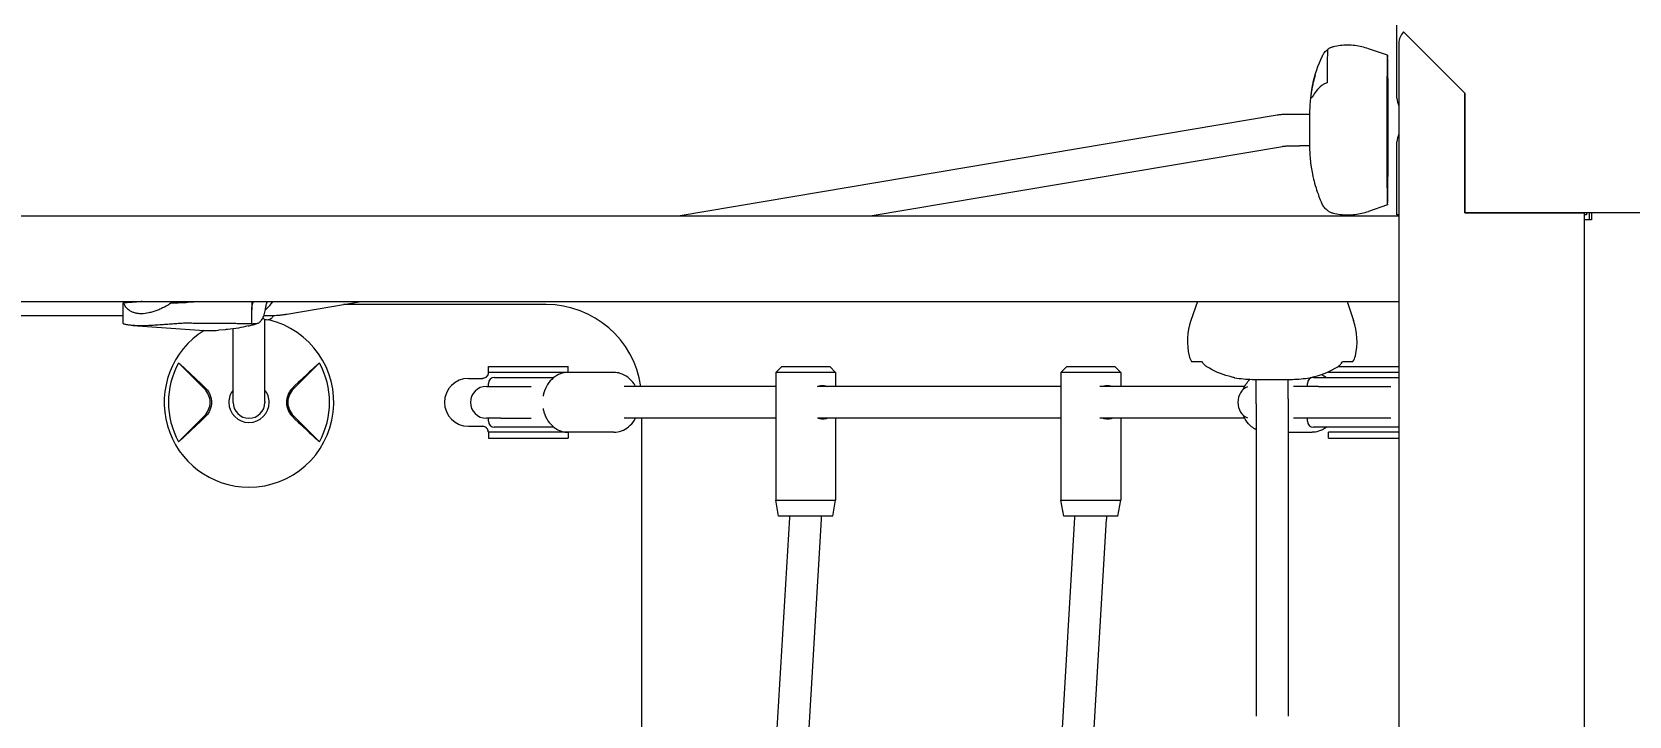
# Model space of a CAD drawing. Extents: x -5207 to 7460, y -6482 to 6318.
# Drawn here: x 868 to 1669, y 501 to 844 of the extents above; entities that cross this region are included whole.
import ezdxf

# ---------------------------------------------------------------- set-up
doc = ezdxf.new("R2010")
doc.units = 0
doc.header["$LTSCALE"] = 5
doc.header["$PDMODE"] = 33
doc.header["$PDSIZE"] = 20
doc.layers.get('Defpoints').update_dxf_attribs({"linetype": 'CONTINUOUS'})
doc.layers.add('Lg_dim', color=7, linetype='CONTINUOUS')
doc.layers.add('Lg_prod', color=40, linetype='CONTINUOUS')
doc.styles.add('LG1', font='arial.ttf', dxfattribs={"height": 185})
doc.dimstyles.new('LG_DIM', dxfattribs={"dimtxt": 185, "dimasz": 120, "dimexe": 50, "dimexo": 1, "dimgap": 50, "dimtad": 1, "dimdec": 0, "dimrnd": 10, "dimtxsty": 'LG1', "dimcen": 2.5, "dimclrt": 4, "dimadec": 4, "dimazin": 3, "dimtfac": 1, "dimtdec": 0, "dimtmove": 0, "dimatfit": 3})

# ---------------------------------------------------------------- blocks, each defined once
blk = doc.blocks.new('*D4')
at = {"layer": 'Defpoints', "color": 0, "transparency": 16777216}
for p in [(-2635.83, 778.5, 0.2), (5060.83, -1646.5), (5060.83, -6051.45)]:
    blk.add_point(p, dxfattribs=at)
at = {"layer": 'Lg_dim', "color": 0, "lineweight": -2, "transparency": 16777216}
for p, q in [((-2635.83, 777.5), (-2635.83, -6101.45)), ((5060.83, -1647.5), (5060.83, -6101.45)), ((-2515.83, -6051.45), (539.03, -6051.45)), ((4940.83, -6051.45), (1808.47, -6051.45))]:
    blk.add_line(p, q, dxfattribs=at)
at = {"layer": 'Lg_dim', "color": 0, "transparency": 16777216}
for points in [[(-2515.83, -6031.45), (-2515.83, -6071.45), (-2635.83, -6051.45)], [(4940.83, -6031.45), (4940.83, -6071.45), (5060.83, -6051.45)]]:
    blk.add_solid(points, dxfattribs=at)
at = {"layer": 'Lg_dim', "color": 4, "transparency": 16777216, "insert": (1173.75, -6051.45), "char_height": 185, "attachment_point": 5, "style": 'LG1'}
blk.add_mtext('\\A1;7700 mm\\P [(25\'-3{\\H1.000000x;\\S1/4;}")]', dxfattribs=at)
blk = doc.blocks.new('*D5')
at = {"layer": 'Defpoints', "color": 0, "transparency": 16777216}
for p in [(-283.42, 3694.51, 0.2), (-100, -4659.68), (6750.73, -4659.68)]:
    blk.add_point(p, dxfattribs=at)
at = {"layer": 'Lg_dim', "color": 0, "lineweight": -2, "transparency": 16777216}
for p, q in [((-282.42, 3694.51), (6800.73, 3694.51)), ((6750.73, 3574.51), (6750.73, -297.89)), ((6750.73, -4539.68), (6750.73, -1197.71)), ((-99, -4659.68), (6800.73, -4659.68))]:
    blk.add_line(p, q, dxfattribs=at)
at = {"layer": 'Lg_dim', "color": 0, "transparency": 16777216}
for points in [[(6730.73, 3574.51), (6770.73, 3574.51), (6750.73, 3694.51)], [(6730.73, -4539.68), (6770.73, -4539.68), (6750.73, -4659.68)]]:
    blk.add_solid(points, dxfattribs=at)
at = {"layer": 'Lg_dim', "color": 4, "transparency": 16777216, "insert": (6750.73, -747.8), "char_height": 185, "attachment_point": 5, "style": 'LG1'}
blk.add_mtext('\\A1;8350 mm\\P [(27\'-5{\\H1.000000x;\\S1/8;}")]', dxfattribs=at)
blk = doc.blocks.new('*D7')
at = {"layer": 'Defpoints', "color": 0, "transparency": 16777216}
for p in [(3262.5, 4611.04), (-872.5, 400), (3262.5, -330)]:
    blk.add_point(p, dxfattribs=at)
at = {"layer": 'Lg_dim', "color": 0, "lineweight": -2, "transparency": 16777216}
for p, q in [((-872.5, 401), (-872.5, 4661.04)), ((3262.5, -329), (3262.5, 4661.04)), ((-752.5, 4611.04), (636.72, 4611.04)), ((3142.5, 4611.04), (2027.18, 4611.04))]:
    blk.add_line(p, q, dxfattribs=at)
at = {"layer": 'Lg_dim', "color": 0, "transparency": 16777216}
for points in [[(-752.5, 4631.04), (-752.5, 4591.04), (-872.5, 4611.04)], [(3142.5, 4631.04), (3142.5, 4591.04), (3262.5, 4611.04)]]:
    blk.add_solid(points, dxfattribs=at)
at = {"layer": 'Lg_dim', "color": 4, "transparency": 16777216, "insert": (1331.95, 4611.04), "char_height": 185, "attachment_point": 5, "style": 'LG1'}
blk.add_mtext('\\A1;4140 mm\\P [(13\'-6{\\H1.000000x;\\S15/16;}")]', dxfattribs=at)

msp = doc.modelspace()

# ---------------------------------------------------------------- linework, layer by layer
at = {"layer": 'Lg_prod', "linetype": 'Continuous', "lineweight": 0}
for p, q in [((1552.5, 811), (1552.5, 847.5)), ((1586.5, 813.5), (1555.84, 844.16)), ((1586.5, 813.5), (1555.84, 844.16)), ((1547.77, 832.5), (1538.27, 835.77)), ((1553.5, 838.5), (1553.5, -38.5)), ((1586.5, 813.5), (1586.5, 753.5)), ((1586.5, 753.5), (1586.5, 813.5)), ((1192.19, 752), (1492.47, 802.59)), ((1497.34, 803), (1503.66, 803)), ((1503.66, 803), (1508.71, 803)), ((1547.6, 803), (1547.77, 803)), ((1288.49, 752), (1495.13, 786.81)), ((1497.34, 787), (1503.66, 787)), ((1508.71, 787), (1503.66, 787)), ((1547.6, 787), (1547.77, 787)), ((1552.5, 752.5), (1552.5, 789)), ((1547.77, 757.5), (1538.27, 754.23)), ((1586.5, 753.5), (1646.5, 753.5)), ((2413.5, 753.5), (1586.5, 753.5)), ((1646.5, 46.5), (1646.5, 753.5)), ((1647.5, 753.5), (1647.5, 752.5)), ((1649, 750), (1649, 753.5)), ((1650, 753.5), (1650, 750)), ((497.82, 752), (1139.29, 752)), ((1139.29, 752), (1553.5, 752)), ((1553.5, 752.5), (1552.5, 752.5)), ((1647.5, 752.5), (1646.5, 752.5)), ((1650, 750), (1646.5, 750)), ((497.82, 709), (1139.29, 709)), ((914, 697.94), (914, 708.44)), ((919, 709), (915.37, 708.67)), ((946.28, 708.67), (952.05, 709)), ((978.42, 709), (978.42, 704.81)), ((978.42, 697.93), (978.42, 704.81)), ((995.9, 702.7), (1033.27, 709)), ((1126, 707.5), (1024.36, 707.5)), ((1139.29, 709), (1553.5, 709)), ((1452.51, 709), (1449.23, 699.5)), ((1527.51, 709), (1530.78, 699.5)), ((826.84, 702), (914, 702)), ((918.77, 697.01), (952.24, 694.67)), ((984.48, 702), (987.5, 702)), ((985, 658.93), (985, 700.02)), ((965.02, 694.89), (961.76, 694.67)), ((969, 695.31), (969, 695.31)), ((969, 658.93), (969, 695.3)), ((954.72, 665.22), (941.72, 678.22)), ((999.28, 665.22), (1012.28, 678.22)), ((1097, 673.5), (1097, 676.5)), ((1097, 676.5), (1137, 676.5)), ((1137, 673.5), (1097, 673.5)), ((1137, 673.5), (1137, 676.5)), ((1159.88, 673.5), (1137.01, 673.5)), ((1244.12, 676.5), (1241.12, 673.5)), ((1264.7, 673.5), (1241.12, 673.5)), ((1241.12, 673.5), (1241.12, 609.5)), ((1244.12, 676.5), (1262.98, 676.5)), ((1262.98, 676.5), (1268.12, 676.5)), ((1271.12, 673.5), (1264.7, 673.5)), ((1268.12, 676.5), (1271.12, 673.5)), ((1271.12, 673.5), (1271.12, 666.5)), ((1387.06, 676.5), (1384.06, 673.5)), ((1407.64, 673.5), (1384.06, 673.5)), ((1384.06, 673.5), (1384.06, 609.5)), ((1387.06, 676.5), (1405.92, 676.5)), ((1405.92, 676.5), (1411.06, 676.5)), ((1414.06, 673.5), (1407.64, 673.5)), ((1411.06, 676.5), (1414.06, 673.5)), ((1414.06, 673.5), (1414.06, 666.5)), ((1449.59, 679), (1454.73, 679)), ((1518.18, 673.89), (1518.18, 673.5)), ((1538.18, 673.5), (1518.18, 673.5)), ((1523.05, 676.5), (1538.18, 676.5)), ((1525.29, 679), (1530.42, 679)), ((1538.18, 676.5), (1553.5, 676.5)), ((1553.5, 673.5), (1538.18, 673.5)), ((1087, 670.5), (1094, 670.5)), ((1096, 666.5), (1103.19, 666.5)), ((1097, 666.5), (1097, 668)), ((1100, 671), (1105.22, 671)), ((1103.19, 666.5), (1118.42, 666.5)), ((1105.22, 671), (1125.6, 671)), ((1125.6, 671), (1129.9, 671)), ((1126.1, 666.5), (1126.14, 666.5)), ((1241.12, 666.5), (1165.09, 666.5)), ((1384.06, 666.5), (1262.18, 666.5)), ((1476.22, 666.5), (1403.62, 666.5)), ((1479.91, 670), (1490.01, 670)), ((1482.01, 660.26), (1482.01, 670)), ((1490.01, 670), (1500.11, 670)), ((1498.01, 660.26), (1498.01, 670)), ((1513.14, 666.5), (1500.73, 666.5)), ((1507.68, 666.5), (1507.68, 668)), ((1510.68, 671), (1511.27, 671)), ((1511.27, 671), (1522.6, 671)), ((1513.14, 666.5), (1549.52, 666.5)), ((1522.6, 671), (1553.5, 671)), ((969, 658.5), (969, 658.93)), ((985, 658.93), (985, 658.5)), ((1482.01, 657.74), (1482.01, 660.26)), ((1482.01, 657.74), (1482.01, 501.26)), ((1498.01, 660.26), (1498.01, 657.74)), ((1498.01, 657.74), (1498.01, 501.26)), ((941.72, 638.78), (954.72, 651.78)), ((1012.28, 638.78), (999.28, 651.78)), ((1103.19, 650.5), (1096, 650.5)), ((1097, 649), (1097, 650.5)), ((1103.19, 650.5), (1118.42, 650.5)), ((1126.1, 650.5), (1126.14, 650.5)), ((1241.12, 650.5), (1165.09, 650.5)), ((1174, 408), (1174, 650.5)), ((1384.06, 650.5), (1262.18, 650.5)), ((1271.12, 650.5), (1271.12, 609.5)), ((1476.22, 650.5), (1403.62, 650.5)), ((1414.06, 650.5), (1414.06, 609.5)), ((1513.14, 650.5), (1500.73, 650.5)), ((1507.68, 649), (1507.68, 650.5)), ((1549.52, 650.5), (1513.14, 650.5)), ((1087, 646.5), (1094, 646.5)), ((1097, 643.5), (1097, 640.5)), ((1137, 643.5), (1097, 643.5)), ((1105.22, 646), (1100, 646)), ((1125.6, 646), (1105.22, 646)), ((1129.9, 646), (1125.6, 646)), ((1137, 643.5), (1137, 640.5)), ((1159.88, 643.5), (1137.01, 643.5)), ((1498.01, 643.5), (1509.96, 643.5)), ((1511.27, 646), (1510.68, 646)), ((1522.6, 646), (1511.27, 646)), ((1538.18, 643.5), (1518.18, 643.5)), ((1518.18, 640.5), (1518.18, 643.5)), ((1553.5, 646), (1522.6, 646)), ((1553.5, 643.5), (1538.18, 643.5)), ((1097, 640.5), (1137, 640.5)), ((1518.18, 640.5), (1538.18, 640.5)), ((1538.18, 640.5), (1553.5, 640.5)), ((1241.12, 609.5), (1264.7, 609.5)), ((1242.53, 601.5), (1241.12, 609.5)), ((1264.7, 609.5), (1271.12, 609.5)), ((1269.71, 601.5), (1271.12, 609.5)), ((1384.06, 609.5), (1407.64, 609.5)), ((1385.47, 601.5), (1384.06, 609.5)), ((1407.64, 609.5), (1414.06, 609.5)), ((1412.65, 601.5), (1414.06, 609.5)), ((1236.91, 411.97), (1248.07, 600.82)), ((1263.89, 601.5), (1242.53, 601.5)), ((1269.71, 601.5), (1263.89, 601.5)), ((1379.85, 411.97), (1391.01, 600.82)), ((1406.83, 601.5), (1385.47, 601.5)), ((1412.65, 601.5), (1406.83, 601.5)), ((1252.94, 412), (1264.04, 599.88)), ((1395.88, 412), (1406.98, 599.88))]:
    msp.add_line(p, q, dxfattribs=at)
for centre, radius, start, end in [((1561.5, 838.5), 8, 135, 180), ((1560.5, 811), 8, 180, 208.95502), ((1560.5, 789), 8, 151.04498, 180), ((1126, 659.5), 48, 8.38554, 90), ((977, 658.5), 42.51, 270, 76.55733), ((1479.49, 689.08), 32, 161, 193.15328), ((1500.52, 689.08), 32, 346.84672, 19), ((977, 658.5), 42.51, 122.01774, 270), ((1456.12, 683.62), 8, 193.15328, 215.27889), ((1523.89, 683.62), 8, 324.72111, 346.84672), ((977, 658.5), 40.42, 150.80251, 209.19749), ((977, 658.5), 40.42, 330.80251, 29.19749), ((948, 658.5), 9.5, 0, 45), ((977, 658.5), 10.1, 142.38024, 180), ((977, 658.5), 10.1, 360, 37.61976), ((1006, 658.5), 9.5, 135, 180), ((1087, 658.5), 12, 90, 270), ((1096, 658.5), 8, 90, 270), ((1100, 668), 3, 90, 180), ((1481.98, 739.97), 70, 261.15829, 268.29996), ((1498.03, 739.97), 70, 271.70004, 278.84171), ((1510.68, 668), 3, 90, 180), ((948, 658.5), 9.5, 315, 0), ((977, 658.5), 10.1, 180, 270), ((977, 658.5), 8, 180, 270), ((977, 658.5), 10.1, 270, 360), ((977, 658.5), 8, 270, 0), ((1006, 658.5), 9.5, 180, 225), ((1100, 649), 3, 180, 270), ((1510.68, 649), 3, 180, 270)]:
    msp.add_arc(centre, radius, start, end, dxfattribs=at)
for centre, major_axis, ratio, start_param, end_param in [((1517.77, 795), (0, 40.42), 0.009384, 0.006639, 0.945624), ((1547.77, 795), (0, -37.5), 0.009384, 2.006828, 5.148421), ((1547.77, 795), (0, -37.5), 0.009384, 5.148421, 8.290014), ((1547.77, 795), (0, -19.81), 0.009384, 2.006828, 5.148421), ((1508.77, 795), (0, -10.1), 0.009384, 3.577625, 5.148421), ((1508.77, 795), (0, -10.1), 0.009384, 3.463304, 3.577625), ((1547.77, 795), (0, -19.81), 0.009384, 5.148421, 8.290014), ((1508.77, 795), (0, -10.1), 0.009384, 5.148421, 5.961474), ((1517.77, 795), (0, 40.42), 0.009384, 3.068033, 3.134953), ((957, 723.5), (0, -19.4), 0.866025, 5.556401, 5.565453), ((974.15, 706.47), (2.4, -9.71), 0.488879, 6.283183, 6.283185), ((957, 785.33), (0, -90.83), 0.866025, 6.222664, 6.283185), ((957, 785.33), (0, -90.83), 0.866025, 0, 0.060521), ((1479.37, 658.5), (0, -8), 0.825377, 3.412336, 6.012442)]:
    msp.add_ellipse(centre, major_axis=major_axis, ratio=ratio, start_param=start_param, end_param=end_param, dxfattribs=at)
msp.add_ellipse((1547.77, 795), major_axis=(0, 8), ratio=0.009384, dxfattribs=at)
for points, knots in [([(1515.14, 832.16), (1515.43, 832.79), (1515.8, 833.36), (1516.47, 834.16), (1516.71, 834.41), (1517.21, 834.87), (1517.47, 835.07), (1517.74, 835.26)], [0.000000486, 0.000000486, 0.000000486, 0.000000486, 0.002114988, 0.002114988, 0.003172238, 0.003172238, 0.00415567, 0.00415567, 0.00415567, 0.00415567]), ([(1520.57, 836.67), (1520.34, 836.62), (1520.11, 836.56), (1519.68, 836.41), (1519.47, 836.34), (1519.07, 836.17), (1518.89, 836.08), (1518.53, 835.9), (1518.37, 835.8), (1518.05, 835.61), (1517.9, 835.51), (1517.77, 835.41)], [0.002193049, 0.002193049, 0.002193049, 0.002193049, 0.003082334, 0.003082334, 0.003971618, 0.003971618, 0.004860902, 0.004860902, 0.005750187, 0.005750187, 0.006639471, 0.006639471, 0.006639471, 0.006639471]), ([(1538.27, 835.77), (1537.23, 836.13), (1536.13, 836.45), (1533.84, 836.97), (1532.66, 837.17), (1530.24, 837.45), (1529, 837.52), (1526.54, 837.51), (1525.31, 837.44), (1522.89, 837.15), (1521.71, 836.94), (1520.57, 836.67)], [6.279953951, 6.279953951, 6.279953951, 6.279953951, 6.281038832, 6.281038832, 6.282123713, 6.282123713, 6.283208594, 6.283208594, 6.284293475, 6.284293475, 6.285378356, 6.285378356, 6.285378356, 6.285378356]), ([(1511.49, 822.46), (1511.22, 821.55), (1511.01, 820.76), (1510.6, 819.1), (1510.42, 818.31), (1510.06, 816.62), (1509.91, 815.83), (1509.61, 814.12), (1509.49, 813.34), (1509.02, 809.92), (1508.98, 808.99), (1508.86, 807.33), (1508.83, 806.84), (1508.79, 806.02), (1508.78, 805.71), (1508.76, 805.2), (1508.75, 804.98), (1508.74, 804.72), (1508.74, 804.65), (1508.74, 804.58)], [0.0324467, 0.0324467, 0.0324467, 0.0324467, 0.0373981, 0.0373981, 0.0440084, 0.0440084, 0.0532737, 0.0532737, 0.0671698, 0.0671698, 0.1252775, 0.1252775, 0.1833851, 0.1833851, 0.2414927, 0.2414927, 0.2996004, 0.2996004, 0.321711, 0.321711, 0.321711, 0.321711]), ([(1509.5, 812.03), (1509.5, 812.17), (1509.51, 812.32), (1509.53, 812.67), (1509.54, 812.85), (1509.6, 813.46), (1509.65, 813.9), (1509.79, 814.9), (1509.88, 815.44), (1510.08, 816.59), (1510.2, 817.19), (1510.33, 817.81)], [0.008164918, 0.008164918, 0.008164918, 0.008164918, 0.009167239, 0.009167239, 0.01016956, 0.01016956, 0.012174201, 0.012174201, 0.014178842, 0.014178842, 0.016183483, 0.016183483, 0.016183483, 0.016183483]), ([(1517.46, 818.65), (1516.88, 818.46), (1516.38, 818.26), (1515.71, 817.92), (1515.51, 817.8), (1515.14, 817.56), (1514.98, 817.44), (1514.84, 817.32)], [0.000000242, 0.000000242, 0.000000242, 0.000000242, 0.002114103, 0.002114103, 0.003171033, 0.003171033, 0.004227963, 0.004227963, 0.004227963, 0.004227963]), ([(1510.21, 811.75), (1510.08, 811.51), (1509.97, 811.34), (1509.84, 811.17), (1509.79, 811.13), (1509.72, 811.09), (1509.68, 811.08), (1509.6, 811.12), (1509.55, 811.21), (1509.51, 811.44), (1509.5, 811.54), (1509.49, 811.76), (1509.49, 811.88), (1509.5, 812.03)], [0.000143327, 0.000143327, 0.000143327, 0.000143327, 0.002148725, 0.002148725, 0.003151424, 0.003151424, 0.004154123, 0.004154123, 0.006159521, 0.006159521, 0.00716222, 0.00716222, 0.008164918, 0.008164918, 0.008164918, 0.008164918]), ([(1492.47, 802.59), (1492.8, 802.65), (1493.12, 802.7), (1493.76, 802.78), (1494.09, 802.82), (1494.74, 802.89), (1495.06, 802.91), (1495.71, 802.96), (1496.04, 802.97), (1496.69, 802.99), (1497.01, 803), (1497.34, 803)], [6.1469379, 6.1469379, 6.1469379, 6.1469379, 6.1741874, 6.1741874, 6.2014369, 6.2014369, 6.2286863, 6.2286863, 6.2559358, 6.2559358, 6.2831853, 6.2831853, 6.2831853, 6.2831853]), ([(1495.13, 786.81), (1495.28, 786.84), (1495.43, 786.86), (1495.72, 786.9), (1495.87, 786.92), (1496.16, 786.95), (1496.31, 786.96), (1496.6, 786.98), (1496.75, 786.99), (1497.05, 787), (1497.19, 787), (1497.34, 787)], [6.1469379, 6.1469379, 6.1469379, 6.1469379, 6.1741874, 6.1741874, 6.2014369, 6.2014369, 6.2286863, 6.2286863, 6.2559358, 6.2559358, 6.2831853, 6.2831853, 6.2831853, 6.2831853]), ([(1508.74, 785.42), (1508.75, 785.24), (1508.75, 785.04), (1508.77, 784.57), (1508.78, 784.3), (1508.81, 783.6), (1508.83, 783.17), (1508.92, 781.86), (1508.96, 781.07), (1509.27, 778.28), (1509.4, 777.09), (1510, 773.69), (1510.25, 772.34), (1511.02, 769.18), (1511.39, 767.8), (1512.33, 764.79), (1512.8, 763.41), (1513.44, 761.73)], [2.8198816, 2.8198816, 2.8198816, 2.8198816, 2.8793708, 2.8793708, 2.93886, 2.93886, 2.9983491, 2.9983491, 3.0578383, 3.0578383, 3.0886424, 3.0886424, 3.1032588, 3.1032588, 3.1117651, 3.1117651, 3.1173274, 3.1173274, 3.1173274, 3.1173274]), ([(1517.74, 754.69), (1517.16, 755.1), (1516.65, 755.57), (1515.98, 756.36), (1515.78, 756.64), (1515.41, 757.22), (1515.24, 757.52), (1515.1, 757.84)], [0.000000242, 0.000000242, 0.000000242, 0.000000242, 0.002114103, 0.002114103, 0.003171033, 0.003171033, 0.004227963, 0.004227963, 0.004227963, 0.004227963]), ([(1517.77, 754.59), (1517.9, 754.49), (1518.05, 754.39), (1518.37, 754.2), (1518.53, 754.1), (1518.89, 753.92), (1519.07, 753.83), (1519.47, 753.66), (1519.68, 753.59), (1520.11, 753.44), (1520.34, 753.38), (1520.57, 753.33)], [3.134953182, 3.134953182, 3.134953182, 3.134953182, 3.135842467, 3.135842467, 3.136731751, 3.136731751, 3.137621036, 3.137621036, 3.13851032, 3.13851032, 3.139399604, 3.139399604, 3.139399604, 3.139399604]), ([(1520.57, 753.33), (1521.71, 753.06), (1522.89, 752.85), (1525.31, 752.56), (1526.54, 752.49), (1529, 752.48), (1530.24, 752.55), (1532.66, 752.83), (1533.84, 753.03), (1536.13, 753.55), (1537.23, 753.87), (1538.27, 754.23)], [3.139399604, 3.139399604, 3.139399604, 3.139399604, 3.140484485, 3.140484485, 3.141569366, 3.141569366, 3.142654248, 3.142654248, 3.143739129, 3.143739129, 3.14482401, 3.14482401, 3.14482401, 3.14482401]), ([(923, 702.91), (922.69, 702.91), (922.39, 702.92), (921.81, 702.96), (921.52, 702.98), (920.69, 703.09), (920.16, 703.2), (919.41, 703.41), (919.16, 703.49), (918.69, 703.66), (918.46, 703.75), (917.81, 704.06), (917.42, 704.28), (916.69, 704.79), (916.35, 705.06), (915.76, 705.65), (915.5, 705.96), (915.04, 706.6), (914.85, 706.94), (914.52, 707.63), (914.38, 707.99), (914.28, 708.35)], [0.0173685, 0.0173685, 0.0173685, 0.0173685, 0.01841269, 0.01841269, 0.01945689, 0.01945689, 0.02154529, 0.02154529, 0.02258948, 0.02258948, 0.02363368, 0.02363368, 0.02572208, 0.02572208, 0.02781047, 0.02781047, 0.02989887, 0.02989887, 0.03198726, 0.03198726, 0.03407566, 0.03407566, 0.03407566, 0.03407566]), ([(938.14, 708.35), (937.01, 707.62), (935.83, 706.93), (933.99, 705.96), (933.36, 705.64), (932.08, 705.05), (931.43, 704.78), (930.13, 704.28), (929.47, 704.05), (928.15, 703.65), (927.47, 703.48), (925.5, 703.06), (924.22, 702.91), (923, 702.91)], [0.0006161, 0.0006161, 0.0006161, 0.0006161, 0.0048042, 0.0048042, 0.00689825, 0.00689825, 0.0089923, 0.0089923, 0.01108635, 0.01108635, 0.0131804, 0.0131804, 0.0173685, 0.0173685, 0.0173685, 0.0173685]), ([(980.94, 698.07), (981.42, 698.1), (981.89, 698.29), (982.46, 698.73), (982.57, 698.82), (982.79, 699.04), (982.9, 699.15), (983.21, 699.52), (983.41, 699.8), (983.7, 700.27), (983.79, 700.44), (983.97, 700.79), (984.06, 700.96), (984.31, 701.52), (984.46, 701.92), (984.73, 702.76), (984.85, 703.21), (985.07, 704.13), (985.16, 704.61), (985.23, 705.1)], [0, 0, 0, 0, 0.00305771, 0.00305771, 0.00382214, 0.00382214, 0.00458657, 0.00458657, 0.00611543, 0.00611543, 0.00687986, 0.00687986, 0.00764428, 0.00764428, 0.00917314, 0.00917314, 0.010702, 0.010702, 0.01223085, 0.01223085, 0.01223085, 0.01223085]), ([(985.19, 704.82), (985.38, 704.98), (985.56, 705.15), (986.97, 706.41), (988.06, 707.65), (989.01, 709)], [3.7720347, 3.7720347, 3.7720347, 3.7720347, 3.8058223, 3.8058223, 4.0274737, 4.0274737, 4.0274737, 4.0274737]), ([(985.23, 705.1), (985.32, 705.68), (985.42, 706.27), (985.68, 707.44), (985.83, 708.03), (986.02, 708.6)], [0, 0, 0, 0, 0.001800625, 0.001800625, 0.00360125, 0.00360125, 0.00360125, 0.00360125]), ([(923, 696.87), (922.07, 696.87), (921.19, 696.89), (919.95, 696.94), (919.55, 696.96), (918.79, 697.01), (918.43, 697.03), (917.4, 697.12), (916.8, 697.19), (916.01, 697.31), (915.76, 697.35), (915.33, 697.43), (915.13, 697.47), (914.61, 697.6), (914.36, 697.68), (914.07, 697.83), (914, 697.89), (914, 697.94)], [0.02582839, 0.02582839, 0.02582839, 0.02582839, 0.0290553, 0.0290553, 0.03066876, 0.03066876, 0.03228222, 0.03228222, 0.03550913, 0.03550913, 0.03712259, 0.03712259, 0.03873604, 0.03873604, 0.04196296, 0.04196296, 0.0446243, 0.0446243, 0.0446243, 0.0446243]), ([(946.28, 698.14), (945.62, 698.14), (944.88, 698.13), (943.69, 698.09), (943.27, 698.07), (942.41, 698.03), (941.96, 698), (940.58, 697.91), (939.61, 697.84), (938.12, 697.73), (937.61, 697.69), (936.57, 697.6), (936.04, 697.56), (934.45, 697.43), (933.38, 697.35), (931.77, 697.23), (931.23, 697.19), (930.14, 697.12), (929.6, 697.09), (928.01, 697), (926.97, 696.96), (925.44, 696.91), (924.94, 696.9), (923.95, 696.88), (923.47, 696.87), (923, 696.87)], [0.0000002, 0.0000002, 0.0000002, 0.0000002, 0.00322872, 0.00322872, 0.00484298, 0.00484298, 0.00645725, 0.00645725, 0.00968577, 0.00968577, 0.01130003, 0.01130003, 0.01291429, 0.01291429, 0.01614282, 0.01614282, 0.01775708, 0.01775708, 0.01937134, 0.01937134, 0.02259987, 0.02259987, 0.02421413, 0.02421413, 0.02582839, 0.02582839, 0.02582839, 0.02582839]), ([(976.55, 696.77), (974.9, 696.36), (973.28, 696.01), (969.87, 695.4), (968.08, 695.16), (965.84, 694.96), (965.43, 694.92), (965.02, 694.89)], [0, 0, 0, 0, 5.716002, 5.716002, 12.205695, 12.205695, 13.664041, 13.664041, 13.664041, 13.664041]), ([(976.55, 696.77), (976.89, 696.85), (977.22, 696.93), (977.88, 697.11), (978.21, 697.2), (978.87, 697.38), (979.2, 697.48), (979.86, 697.67), (980.19, 697.77), (980.83, 697.97), (981.14, 698.06), (981.45, 698.16)], [3.35289368, 3.35289368, 3.35289368, 3.35289368, 3.36546215, 3.36546215, 3.37803062, 3.37803062, 3.39059909, 3.39059909, 3.40316756, 3.40316756, 3.41507977, 3.41507977, 3.41507977, 3.41507977]), ([(986.23, 699.77), (985.91, 699.77), (985.59, 699.82), (985.01, 700), (984.75, 700.13), (984.28, 700.44), (984.1, 700.62), (983.96, 700.77), (983.96, 700.77), (983.96, 700.77)], [1.570796327, 1.570796327, 1.570796327, 1.570796327, 1.571146068, 1.571146068, 1.571531623, 1.571531623, 1.572039657, 1.572039657, 1.572040897, 1.572040897, 1.572040897, 1.572040897]), ([(989.1, 702.03), (989.1, 702), (989.09, 701.96), (989.04, 701.79), (989, 701.62), (988.7, 701.1), (988.59, 700.93), (988.29, 700.61), (988.15, 700.48), (987.71, 700.16), (987.35, 699.96), (986.69, 699.8), (986.46, 699.77), (986.23, 699.77)], [7.849878369, 7.849878369, 7.849878369, 7.849878369, 7.850376312, 7.850376312, 7.852178973, 7.852178973, 7.852829086, 7.852829086, 7.853198391, 7.853198391, 7.853727741, 7.853727741, 7.853981634, 7.853981634, 7.853981634, 7.853981634]), ([(987.5, 702), (988.06, 702), (988.62, 702.01), (989.74, 702.05), (990.31, 702.08), (991.43, 702.15), (991.99, 702.2), (993.11, 702.31), (993.67, 702.38), (994.79, 702.53), (995.34, 702.61), (995.9, 702.7)], [3.1415927, 3.1415927, 3.1415927, 3.1415927, 3.1688421, 3.1688421, 3.1960916, 3.1960916, 3.2233411, 3.2233411, 3.2505906, 3.2505906, 3.2778401, 3.2778401, 3.2778401, 3.2778401]), ([(941.72, 678.22), (942.05, 677.96), (942.42, 677.65), (943.04, 677.11), (943.26, 676.91), (943.72, 676.51), (943.95, 676.3), (944.19, 676.07)], [0.000000242, 0.000000242, 0.000000242, 0.000000242, 0.002114103, 0.002114103, 0.003171033, 0.003171033, 0.004227963, 0.004227963, 0.004227963, 0.004227963]), ([(1012.28, 678.22), (1011.95, 677.96), (1011.58, 677.65), (1010.96, 677.11), (1010.74, 676.91), (1010.28, 676.51), (1010.05, 676.3), (1009.81, 676.07)], [0.000000242, 0.000000242, 0.000000242, 0.000000242, 0.002114103, 0.002114103, 0.003171033, 0.003171033, 0.004227963, 0.004227963, 0.004227963, 0.004227963]), ([(1097, 673.5), (1097, 673.5), (1097, 673.46), (1097, 673.36), (1096.99, 673.32), (1096.99, 673.21), (1096.98, 673.15), (1096.95, 672.95), (1096.92, 672.78), (1096.83, 672.51), (1096.8, 672.41), (1096.71, 672.21), (1096.66, 672.11), (1096.54, 671.9), (1096.47, 671.8), (1096.32, 671.6), (1096.24, 671.5), (1096.06, 671.31), (1095.96, 671.22), (1095.75, 671.06), (1095.64, 670.98), (1095.3, 670.78), (1095.05, 670.68), (1094.53, 670.54), (1094.27, 670.5), (1094, 670.5)], [0, 0, 0, 0, 0.000794672, 0.000794672, 0.001192009, 0.001192009, 0.001589345, 0.001589345, 0.002384017, 0.002384017, 0.002781354, 0.002781354, 0.00317869, 0.00317869, 0.003576026, 0.003576026, 0.003973362, 0.003973362, 0.004370698, 0.004370698, 0.004768035, 0.004768035, 0.005562707, 0.005562707, 0.006357379, 0.006357379, 0.006357379, 0.006357379]), ([(1137.01, 673.5), (1135.69, 673.5), (1134.36, 673.26), (1131.84, 672.33), (1130.64, 671.62), (1128.46, 669.82), (1127.49, 668.7), (1125.87, 666.15), (1125.23, 664.7), (1124.66, 662.66), (1124.54, 662.13), (1124.44, 661.59)], [0, 0, 0, 0, 0.294487, 0.294487, 0.59583, 0.59583, 0.912288, 0.912288, 1.2419, 1.2419, 1.355561, 1.355561, 1.355561, 1.355561]), ([(1170.76, 666.5), (1170.54, 666.92), (1170.29, 667.32), (1169.18, 668.99), (1168.14, 670.13), (1165.81, 671.92), (1164.52, 672.59), (1162.1, 673.33), (1160.99, 673.5), (1159.88, 673.5)], [5.2926589, 5.2926589, 5.2926589, 5.2926589, 5.3930964, 5.3930964, 5.7220167, 5.7220167, 6.0366939, 6.0366939, 6.2831853, 6.2831853, 6.2831853, 6.2831853]), ([(1457.19, 676.35), (1456.71, 676.64), (1456.27, 677.01), (1455.64, 677.67), (1455.44, 677.92), (1455.07, 678.43), (1454.89, 678.71), (1454.73, 679)], [0.000000486, 0.000000486, 0.000000486, 0.000000486, 0.002114988, 0.002114988, 0.003172238, 0.003172238, 0.004229489, 0.004229489, 0.004229489, 0.004229489]), ([(1455.85, 677.45), (1456.06, 677.23), (1456.27, 677.03), (1456.72, 676.66), (1456.95, 676.49), (1457.19, 676.35)], [0.002130517, 0.002130517, 0.002130517, 0.002130517, 0.003171033, 0.003171033, 0.004227963, 0.004227963, 0.004227963, 0.004227963]), ([(1522.82, 676.35), (1523.3, 676.64), (1523.74, 677.01), (1524.37, 677.67), (1524.57, 677.92), (1524.95, 678.43), (1525.12, 678.71), (1525.29, 679)], [0.000000486, 0.000000486, 0.000000486, 0.000000486, 0.002114988, 0.002114988, 0.003172238, 0.003172238, 0.004229489, 0.004229489, 0.004229489, 0.004229489]), ([(1524.16, 677.45), (1523.95, 677.23), (1523.74, 677.03), (1523.29, 676.66), (1523.06, 676.49), (1522.82, 676.35)], [0.002130517, 0.002130517, 0.002130517, 0.002130517, 0.003171033, 0.003171033, 0.004227963, 0.004227963, 0.004227963, 0.004227963]), ([(955.18, 665.68), (955.65, 665.22), (956.08, 664.71), (956.64, 663.89), (956.82, 663.61), (957.14, 663.02), (957.29, 662.72), (957.68, 661.8), (957.88, 661.16), (958.08, 660.17), (958.13, 659.84), (958.2, 659.17), (958.22, 658.83), (958.22, 658.5)], [0.000143327, 0.000143327, 0.000143327, 0.000143327, 0.002148725, 0.002148725, 0.003151424, 0.003151424, 0.004154123, 0.004154123, 0.006159521, 0.006159521, 0.00716222, 0.00716222, 0.008164918, 0.008164918, 0.008164918, 0.008164918]), ([(998.82, 665.68), (998.35, 665.22), (997.92, 664.71), (997.36, 663.89), (997.18, 663.61), (996.86, 663.02), (996.71, 662.72), (996.32, 661.8), (996.12, 661.16), (995.92, 660.17), (995.87, 659.84), (995.8, 659.17), (995.78, 658.83), (995.78, 658.5)], [0.000143327, 0.000143327, 0.000143327, 0.000143327, 0.002148725, 0.002148725, 0.003151424, 0.003151424, 0.004154123, 0.004154123, 0.006159521, 0.006159521, 0.00716222, 0.00716222, 0.008164918, 0.008164918, 0.008164918, 0.008164918]), ([(1262.1, 666.47), (1262.24, 666.52), (1262.37, 666.57), (1262.76, 666.7), (1263, 666.77), (1263.49, 666.88), (1263.73, 666.93), (1264.22, 666.99), (1264.46, 667), (1264.7, 667)], [0.05130075, 0.05130075, 0.05130075, 0.05130075, 0.051767266, 0.051767266, 0.052614984, 0.052614984, 0.053462701, 0.053462701, 0.054310419, 0.054310419, 0.054310419, 0.054310419]), ([(1264.7, 667), (1265.17, 667), (1265.61, 666.94), (1266.33, 666.75), (1266.62, 666.64), (1266.89, 666.5)], [0, 0, 0, 0, 0.001698966, 0.001698966, 0.002929912, 0.002929912, 0.002929912, 0.002929912]), ([(1405.12, 666.5), (1405.23, 666.54), (1405.34, 666.58), (1405.7, 666.7), (1405.94, 666.77), (1406.43, 666.88), (1406.68, 666.93), (1407.16, 666.99), (1407.4, 667), (1407.64, 667)], [0.051391918, 0.051391918, 0.051391918, 0.051391918, 0.051767266, 0.051767266, 0.052614984, 0.052614984, 0.053462701, 0.053462701, 0.054310419, 0.054310419, 0.054310419, 0.054310419]), ([(1407.64, 667), (1408.11, 667), (1408.55, 666.94), (1409.27, 666.75), (1409.56, 666.64), (1409.83, 666.5)], [0, 0, 0, 0, 0.001698966, 0.001698966, 0.002929912, 0.002929912, 0.002929912, 0.002929912]), ([(1471.22, 670.8), (1471.22, 670.8), (1471.21, 670.8), (1471.14, 670.82), (1471.09, 670.83), (1470.89, 670.88), (1470.69, 670.93), (1470.17, 671.06), (1469.84, 671.14), (1469.09, 671.34), (1468.66, 671.45), (1468.18, 671.58)], [0.008164918, 0.008164918, 0.008164918, 0.008164918, 0.009167239, 0.009167239, 0.01016956, 0.01016956, 0.012174201, 0.012174201, 0.014178842, 0.014178842, 0.016183483, 0.016183483, 0.016183483, 0.016183483]), ([(1471.07, 670.84), (1471.11, 670.83), (1471.15, 670.82), (1471.21, 670.8), (1471.22, 670.8), (1471.22, 670.8)], [0.006408174, 0.006408174, 0.006408174, 0.006408174, 0.00716222, 0.00716222, 0.008164918, 0.008164918, 0.008164918, 0.008164918]), ([(1475.5, 664.98), (1475.89, 665.94), (1476.38, 666.86), (1477.5, 668.56), (1478.15, 669.34), (1478.87, 670.04)], [5.1744401, 5.1744401, 5.1744401, 5.1744401, 5.3930964, 5.3930964, 5.6105439, 5.6105439, 5.6105439, 5.6105439]), ([(1508.79, 670.8), (1508.79, 670.8), (1508.81, 670.8), (1508.87, 670.82), (1508.92, 670.83), (1509.13, 670.88), (1509.32, 670.93), (1509.85, 671.06), (1510.17, 671.14), (1510.93, 671.34), (1511.35, 671.45), (1511.83, 671.58)], [0.008164918, 0.008164918, 0.008164918, 0.008164918, 0.009167239, 0.009167239, 0.01016956, 0.01016956, 0.012174201, 0.012174201, 0.014178842, 0.014178842, 0.016183483, 0.016183483, 0.016183483, 0.016183483]), ([(1508.94, 670.84), (1508.9, 670.83), (1508.86, 670.82), (1508.81, 670.8), (1508.79, 670.8), (1508.79, 670.8)], [0.006408174, 0.006408174, 0.006408174, 0.006408174, 0.00716222, 0.00716222, 0.008164918, 0.008164918, 0.008164918, 0.008164918]), ([(958.22, 658.5), (958.22, 658.17), (958.2, 657.83), (958.13, 657.16), (958.08, 656.83), (957.88, 655.84), (957.68, 655.2), (957.16, 653.97), (956.83, 653.38), (956.08, 652.29), (955.65, 651.78), (955.18, 651.32)], [0.008164918, 0.008164918, 0.008164918, 0.008164918, 0.009167239, 0.009167239, 0.01016956, 0.01016956, 0.012174201, 0.012174201, 0.014178842, 0.014178842, 0.016183483, 0.016183483, 0.016183483, 0.016183483]), ([(995.78, 658.5), (995.78, 658.17), (995.8, 657.83), (995.87, 657.16), (995.92, 656.83), (996.12, 655.84), (996.32, 655.2), (996.84, 653.97), (997.17, 653.38), (997.92, 652.29), (998.35, 651.78), (998.82, 651.32)], [0.008164918, 0.008164918, 0.008164918, 0.008164918, 0.009167239, 0.009167239, 0.01016956, 0.01016956, 0.012174201, 0.012174201, 0.014178842, 0.014178842, 0.016183483, 0.016183483, 0.016183483, 0.016183483]), ([(1124.44, 655.41), (1124.55, 654.79), (1124.7, 654.19), (1125.32, 652.06), (1125.99, 650.6), (1127.71, 648.01), (1128.76, 646.87), (1131.09, 645.08), (1132.37, 644.41), (1134.8, 643.67), (1135.9, 643.5), (1137.01, 643.5)], [1.786032, 1.786032, 1.786032, 1.786032, 1.915613, 1.915613, 2.251504, 2.251504, 2.580424, 2.580424, 2.895101, 2.895101, 3.141593, 3.141593, 3.141593, 3.141593]), ([(1159.88, 643.5), (1161.21, 643.5), (1162.53, 643.74), (1165.06, 644.67), (1166.26, 645.38), (1168.44, 647.18), (1169.41, 648.3), (1170.4, 649.86), (1170.59, 650.18), (1170.76, 650.5)], [3.1415927, 3.1415927, 3.1415927, 3.1415927, 3.4360801, 3.4360801, 3.7374228, 3.7374228, 4.0538802, 4.0538802, 4.1321191, 4.1321191, 4.1321191, 4.1321191]), ([(1264.7, 650), (1264.22, 650), (1263.74, 650.06), (1262.87, 650.26), (1262.48, 650.38), (1262.1, 650.53)], [0.027183454, 0.027183454, 0.027183454, 0.027183454, 0.028878889, 0.028878889, 0.030198887, 0.030198887, 0.030198887, 0.030198887]), ([(1266.89, 650.5), (1266.81, 650.46), (1266.72, 650.42), (1266.44, 650.29), (1266.24, 650.23), (1265.61, 650.06), (1265.17, 650), (1264.7, 650)], [0.024248815, 0.024248815, 0.024248815, 0.024248815, 0.024635005, 0.024635005, 0.025484488, 0.025484488, 0.027183454, 0.027183454, 0.027183454, 0.027183454]), ([(1407.64, 650), (1407.17, 650), (1406.68, 650.06), (1405.84, 650.25), (1405.48, 650.36), (1405.12, 650.5)], [0.027183454, 0.027183454, 0.027183454, 0.027183454, 0.028878889, 0.028878889, 0.030107282, 0.030107282, 0.030107282, 0.030107282]), ([(1409.83, 650.5), (1409.75, 650.46), (1409.66, 650.42), (1409.38, 650.29), (1409.18, 650.23), (1408.55, 650.06), (1408.11, 650), (1407.64, 650)], [0.024248815, 0.024248815, 0.024248815, 0.024248815, 0.024635005, 0.024635005, 0.025484488, 0.025484488, 0.027183454, 0.027183454, 0.027183454, 0.027183454]), ([(1482.01, 644.72), (1481.17, 645.14), (1480.38, 645.65), (1478.54, 647.18), (1477.57, 648.3), (1476.28, 650.33), (1475.85, 651.15), (1475.5, 652.02)], [3.5314903, 3.5314903, 3.5314903, 3.5314903, 3.7374228, 3.7374228, 4.0538802, 4.0538802, 4.2503379, 4.2503379, 4.2503379, 4.2503379]), ([(944.19, 640.93), (943.71, 640.48), (943.26, 640.08), (942.64, 639.54), (942.44, 639.37), (942.06, 639.05), (941.88, 638.91), (941.72, 638.78)], [0.000000486, 0.000000486, 0.000000486, 0.000000486, 0.002114988, 0.002114988, 0.003172238, 0.003172238, 0.004229489, 0.004229489, 0.004229489, 0.004229489]), ([(1009.81, 640.93), (1010.29, 640.48), (1010.74, 640.08), (1011.36, 639.54), (1011.56, 639.37), (1011.94, 639.05), (1012.12, 638.91), (1012.28, 638.78)], [0.000000486, 0.000000486, 0.000000486, 0.000000486, 0.002114988, 0.002114988, 0.003172238, 0.003172238, 0.004229489, 0.004229489, 0.004229489, 0.004229489]), ([(1097, 643.5), (1097, 643.5), (1097, 643.54), (1097, 643.64), (1096.99, 643.68), (1096.99, 643.79), (1096.98, 643.85), (1096.95, 644.05), (1096.92, 644.22), (1096.83, 644.49), (1096.8, 644.59), (1096.71, 644.79), (1096.66, 644.89), (1096.54, 645.1), (1096.47, 645.2), (1096.32, 645.4), (1096.24, 645.5), (1096.06, 645.69), (1095.96, 645.78), (1095.75, 645.94), (1095.64, 646.02), (1095.3, 646.22), (1095.05, 646.32), (1094.53, 646.46), (1094.27, 646.5), (1094, 646.5)], [0, 0, 0, 0, 0.000794672, 0.000794672, 0.001192009, 0.001192009, 0.001589345, 0.001589345, 0.002384017, 0.002384017, 0.002781354, 0.002781354, 0.00317869, 0.00317869, 0.003576026, 0.003576026, 0.003973362, 0.003973362, 0.004370698, 0.004370698, 0.004768035, 0.004768035, 0.005562707, 0.005562707, 0.006357379, 0.006357379, 0.006357379, 0.006357379]), ([(1517.08, 646), (1517.06, 645.99), (1517.04, 645.97), (1515.88, 645.08), (1514.6, 644.41), (1512.18, 643.67), (1511.07, 643.5), (1509.96, 643.5)], [8.8587116, 8.8587116, 8.8587116, 8.8587116, 8.8636094, 8.8636094, 9.1782866, 9.1782866, 9.424778, 9.424778, 9.424778, 9.424778]), ([(1248.07, 600.82), (1248.07, 600.95), (1248.08, 601.07), (1248.09, 601.29), (1248.09, 601.4), (1248.1, 601.5)], [4.64053347, 4.64053347, 4.64053347, 4.64053347, 4.65490457, 4.65490457, 4.66715209, 4.66715209, 4.66715209, 4.66715209]), ([(1264.04, 599.88), (1264.05, 600.07), (1264.06, 600.25), (1264.08, 600.62), (1264.08, 600.8), (1264.1, 601.16), (1264.1, 601.33), (1264.11, 601.5)], [4.64053347, 4.64053347, 4.64053347, 4.64053347, 4.65490457, 4.65490457, 4.66927567, 4.66927567, 4.68255949, 4.68255949, 4.68255949, 4.68255949]), ([(1391.01, 600.82), (1391.01, 600.95), (1391.02, 601.07), (1391.03, 601.29), (1391.03, 601.4), (1391.04, 601.5)], [4.64053347, 4.64053347, 4.64053347, 4.64053347, 4.65490457, 4.65490457, 4.66715209, 4.66715209, 4.66715209, 4.66715209]), ([(1406.98, 599.88), (1406.99, 600.07), (1407, 600.25), (1407.02, 600.62), (1407.02, 600.8), (1407.04, 601.16), (1407.04, 601.33), (1407.05, 601.5)], [4.64053347, 4.64053347, 4.64053347, 4.64053347, 4.65490457, 4.65490457, 4.66927567, 4.66927567, 4.68255949, 4.68255949, 4.68255949, 4.68255949])]:
    msp.add_open_spline(points, degree=3, knots=knots, dxfattribs=at)
for points in [[(1510.33, 817.81), (1511.37, 822.75), (1512.96, 827.53), (1515.14, 832.16)], [(1514.84, 817.32), (1512.72, 815.48), (1511.19, 813.62), (1510.21, 811.75)], [(1515.1, 757.84), (1514.5, 759.12), (1513.95, 760.42), (1513.44, 761.73)], [(978.42, 697.93), (979.26, 697.98), (980.1, 698.03), (980.94, 698.07)], [(944.19, 676.07), (947.76, 672.77), (951.42, 669.3), (955.18, 665.68)], [(1009.81, 676.07), (1006.24, 672.77), (1002.58, 669.3), (998.82, 665.68)], [(1137, 673.5), (1137, 673.5), (1137, 673.5), (1137, 673.5)], [(1468.18, 671.58), (1464.43, 672.61), (1460.76, 674.19), (1457.19, 676.35)], [(1511.83, 671.58), (1515.58, 672.61), (1519.25, 674.19), (1522.82, 676.35)], [(1514.66, 672.47), (1515.51, 672.08), (1516.33, 671.58), (1517.08, 671)], [(955.18, 651.32), (951.42, 647.7), (947.76, 644.23), (944.19, 640.93)], [(998.82, 651.32), (1002.58, 647.7), (1006.24, 644.23), (1009.81, 640.93)], [(1137, 643.5), (1137, 643.5), (1137, 643.5), (1137, 643.5)]]:
    msp.add_open_spline(points, degree=3, dxfattribs=at)
for points, weights in [([(915.37, 708.67), (914.05, 708.55), (913.67, 708.44), (914.28, 708.35)], [1, 0.973269229067, 0.973269229067, 1]), ([(923.4, 709), (920.33, 708.78), (917.29, 708.56), (914.28, 708.35)], [0.999072853129, 0.999244719996, 0.999553768953, 1]), ([(938.14, 708.35), (941.29, 708.56), (944.45, 708.78), (947.64, 709)], [1, 0.999553768953, 0.999244719996, 0.999072853129]), ([(938.14, 708.35), (941.39, 708.44), (944.18, 708.55), (946.28, 708.67)], [1, 0.973269229067, 0.973269229067, 1]), ([(978.42, 704.81), (978.42, 706.25), (978.69, 707.67), (979.22, 709)], [1, 0.963416741903, 0.942185900966, 0.936307477188]), ([(986.15, 709), (986.1, 708.87), (986.06, 708.74), (986.02, 708.6)], [0.993179669495, 0.995297331129, 0.997570774631, 1]), ([(978.42, 697.93), (967.7, 697.92), (956.98, 697.98), (946.28, 698.14)], [1, 0.99951768639, 0.99951768639, 1])]:
    msp.add_rational_spline(points, weights, degree=3, dxfattribs=at)

# ---------------------------------------------------------------- dimensions: what is measured, and where the dimension line sits
at = {"layer": 'Lg_dim'}
for base, p1, p2, picture, middle in [((3262.5, 4611.04), (-872.5, 400), (3262.5, -330), '*D7', (1331.95, 4611.04)), ((5060.83, -6051.45), (-2635.83, 778.5, 0.2), (5060.83, -1646.5), '*D4', (1173.75, -6051.45))]:
    dim = msp.add_linear_dim(base=base, p1=p1, p2=p2, dimstyle='LG_DIM', dxfattribs=at)
    dim.commit()
    dim.dimension.update_dxf_attribs({"geometry": picture, "text_midpoint": middle, "dimtype": 160})
dim = msp.add_linear_dim(base=(6750.73, -4659.68), p1=(-283.42, 3694.51, 0.2), p2=(-100, -4659.68), angle=90, dimstyle='LG_DIM', dxfattribs=at)
dim.commit()
dim.dimension.update_dxf_attribs({"geometry": '*D5', "text_midpoint": (6750.73, -747.8), "dimtype": 160})

doc.saveas('drawing.dxf')
